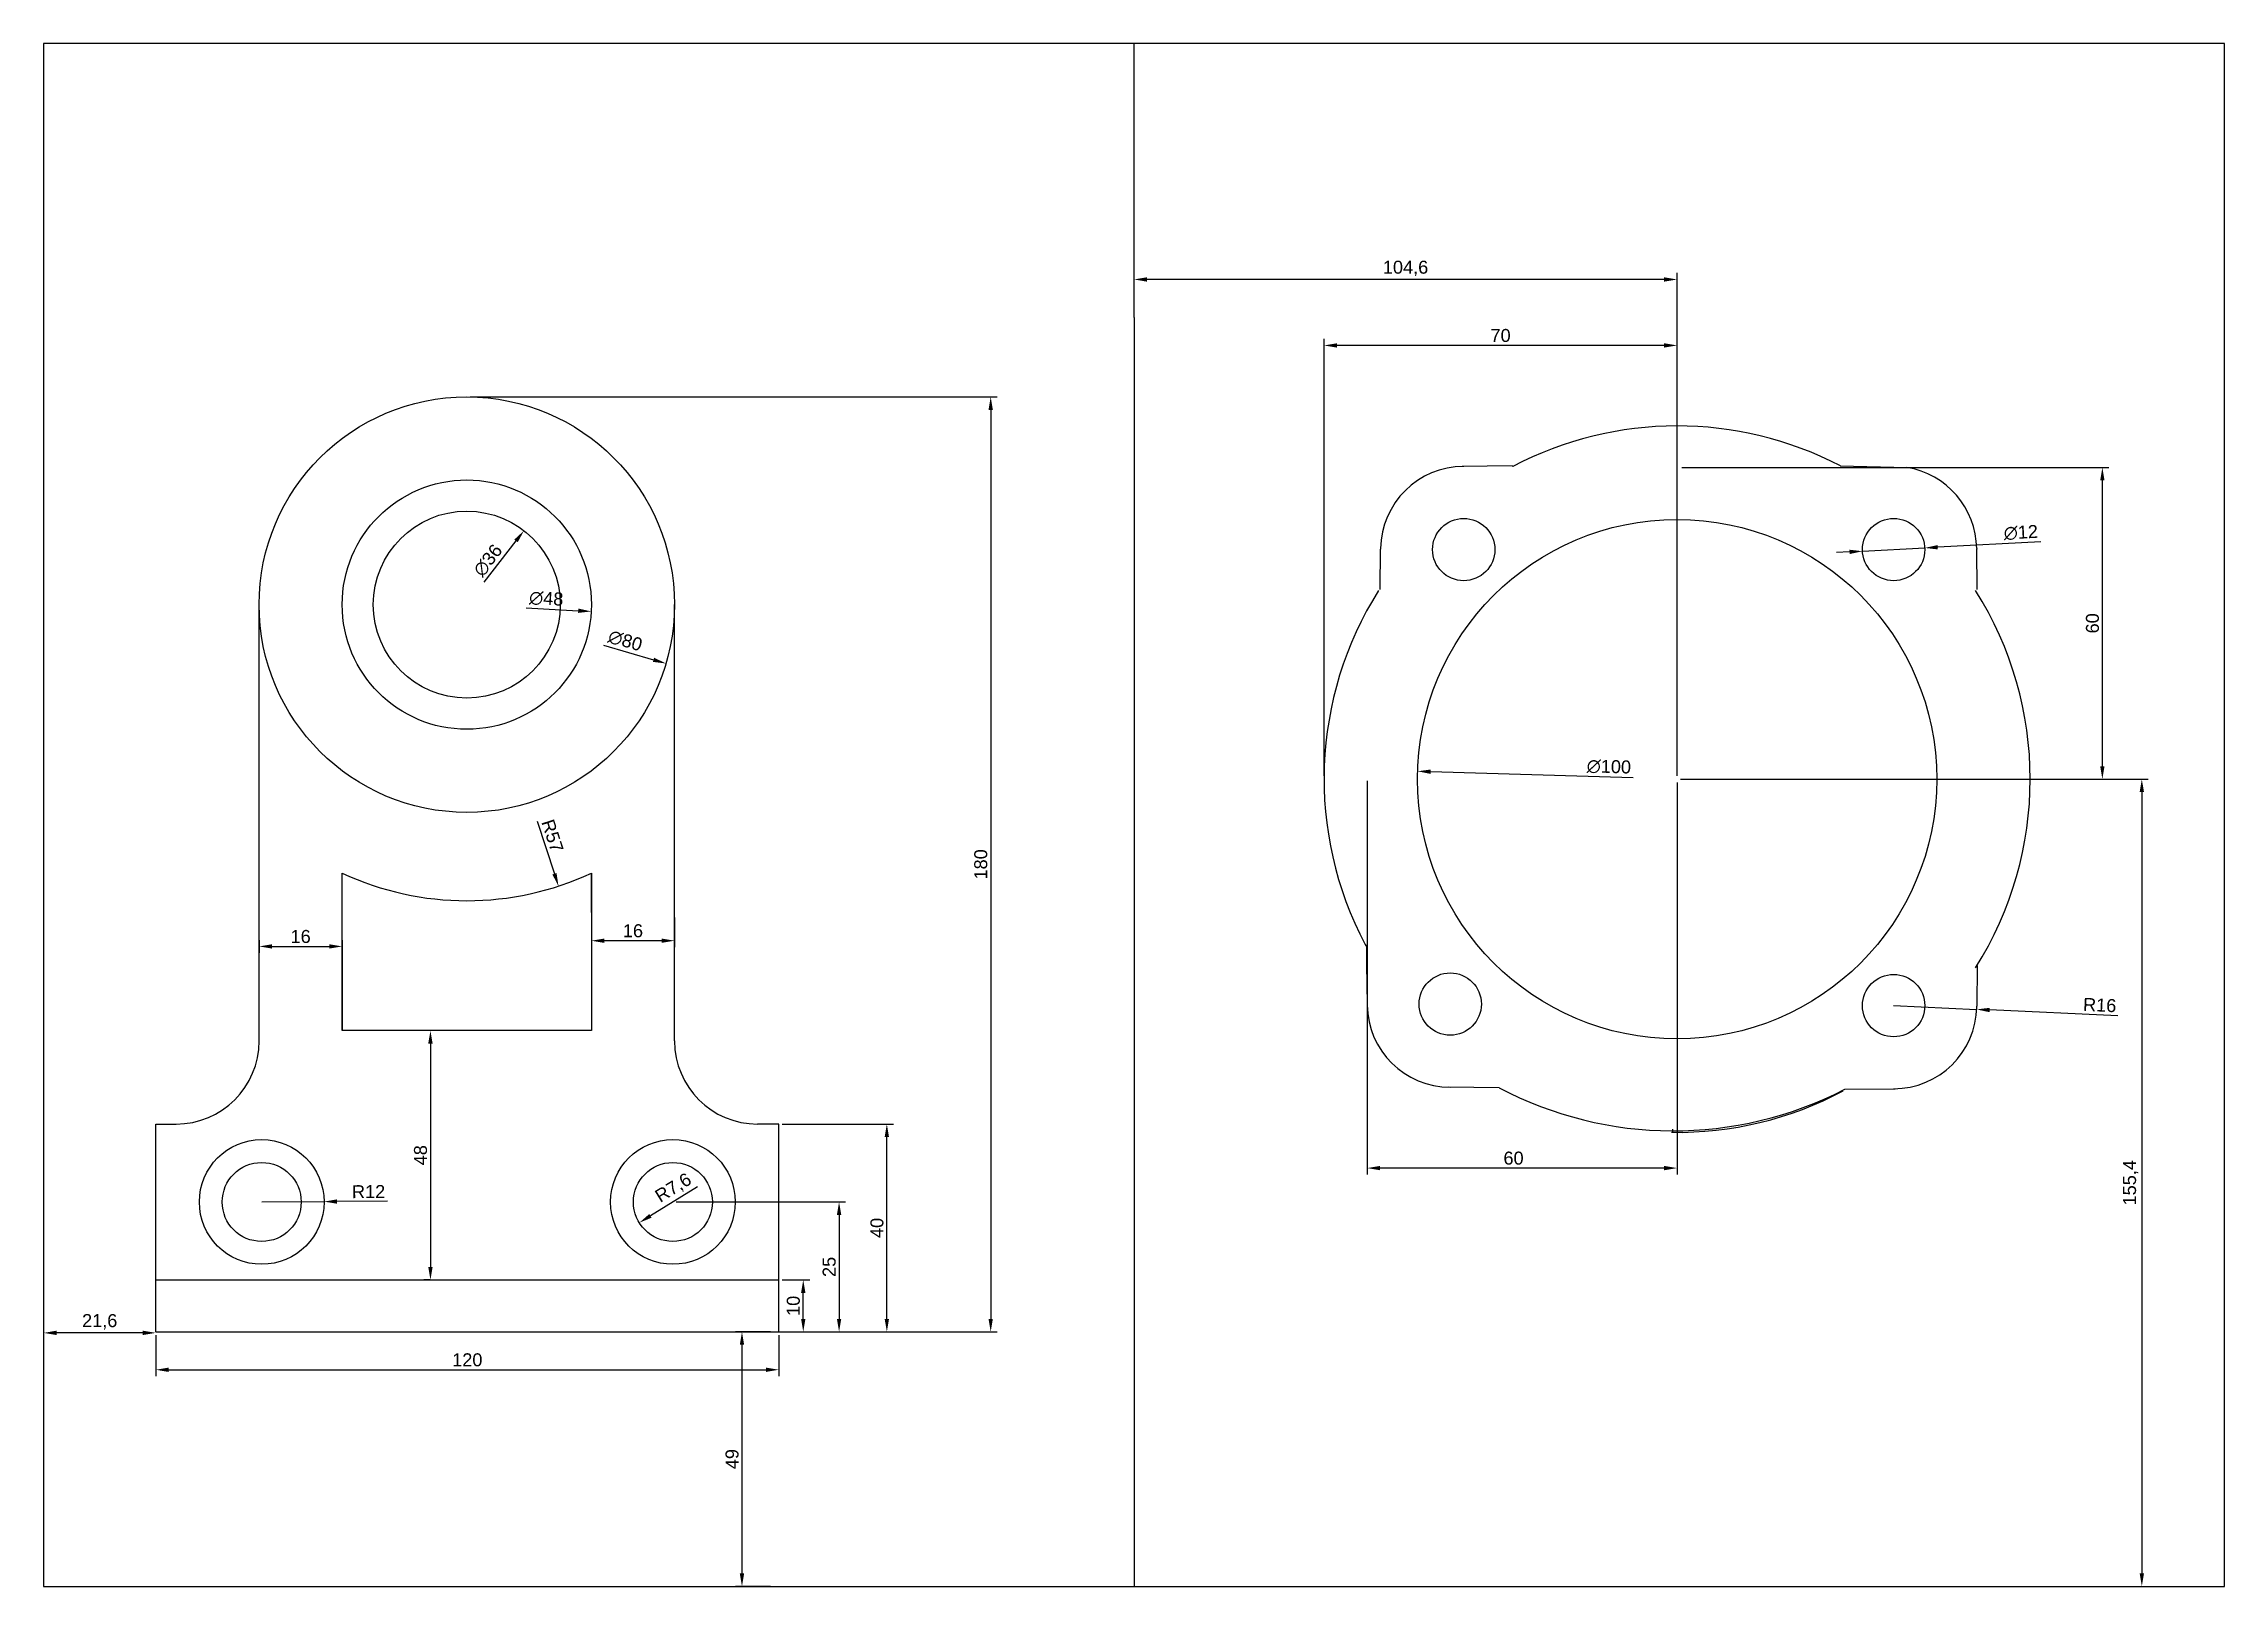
# Model space of a CAD drawing. Header units: millimetres. Extents: x 0 to 420, y 0 to 297.
import ezdxf

# ---------------------------------------------------------------- set-up
doc = ezdxf.new("R2010")
doc.units = ezdxf.units.MM
doc.styles.get("Standard").update_dxf_attribs({"font": 'arial.ttf'})
doc.dimstyles.new('ISO-25', dxfattribs={"dimtxt": 2.5, "dimasz": 2.5, "dimexe": 1.25, "dimexo": 0.625, "dimtad": 1, "dimtxsty": 'Standard', "dimcen": 2.5, "dimadec": 0, "dimazin": 0, "dimtfac": 1, "dimtmove": 0, "dimatfit": 3, "dimfxl": 1, "dimarcsym": 0})

# ---------------------------------------------------------------- blocks, each defined once
blk = doc.blocks.new('*D1')
at = {"color": 0, "lineweight": -2, "transparency": 16777216}
blk.add_line((107.83, 181.22), (117.47, 178.38), dxfattribs=at)
at = {"color": 0, "transparency": 16777216}
blk.add_solid([(117.58, 178.78), (117.35, 177.98), (119.86, 177.67)], dxfattribs=at)
at = {"layer": 'Defpoints', "color": 0, "transparency": 16777216}
for p in [(43.14, 200.33), (119.86, 177.67)]:
    blk.add_point(p, dxfattribs=at)
at = {"color": 0, "transparency": 16777216, "insert": (112.01, 182.05), "char_height": 2.5, "attachment_point": 5, "rotation": 343.55}
blk.add_mtext('∅80', dxfattribs=at)
blk = doc.blocks.new('*D2')
at = {"color": 0, "lineweight": -2, "transparency": 16777216}
blk.add_line((92.93, 188.37), (102.97, 187.82), dxfattribs=at)
at = {"color": 0, "transparency": 16777216}
blk.add_solid([(102.99, 188.24), (102.94, 187.41), (105.46, 187.69)], dxfattribs=at)
at = {"layer": 'Defpoints', "color": 0, "transparency": 16777216}
for p in [(57.54, 190.31), (105.46, 187.69)]:
    blk.add_point(p, dxfattribs=at)
at = {"color": 0, "transparency": 16777216, "insert": (96.81, 190.14), "char_height": 2.5, "attachment_point": 5, "rotation": 356.8636}
blk.add_mtext('∅48', dxfattribs=at)
blk = doc.blocks.new('*D3')
at = {"color": 0, "lineweight": -2, "transparency": 16777216}
blk.add_line((84.83, 193.31), (90.98, 201.26), dxfattribs=at)
at = {"color": 0, "transparency": 16777216}
blk.add_solid([(90.65, 201.52), (91.31, 201.01), (92.51, 203.24)], dxfattribs=at)
at = {"layer": 'Defpoints', "color": 0, "transparency": 16777216}
for p in [(92.51, 203.24), (70.49, 174.76)]:
    blk.add_point(p, dxfattribs=at)
at = {"color": 0, "transparency": 16777216, "insert": (85.58, 197.51), "char_height": 2.5, "attachment_point": 5, "rotation": 52.3058}
blk.add_mtext('∅36', dxfattribs=at)
blk = doc.blocks.new('*D4')
at = {"color": 0, "lineweight": -2, "transparency": 16777216}
blk.add_line((95.08, 147.33), (98.39, 137.18), dxfattribs=at)
at = {"color": 0, "transparency": 16777216}
blk.add_solid([(98.79, 137.31), (97.99, 137.05), (99.16, 134.81)], dxfattribs=at)
at = {"layer": 'Defpoints', "color": 0, "transparency": 16777216}
for p in [(81.5, 189), (99.16, 134.81)]:
    blk.add_point(p, dxfattribs=at)
at = {"color": 0, "transparency": 16777216, "insert": (98, 144.49), "char_height": 2.5, "attachment_point": 5, "rotation": 288.053}
blk.add_mtext('R57', dxfattribs=at)
blk = doc.blocks.new('*D5')
at = {"color": 0, "lineweight": -2, "transparency": 16777216}
for p, q in [((142.23, 59), (147.55, 59)), ((146.3, 51.5), (146.3, 56.5)), ((142.23, 49), (147.55, 49))]:
    blk.add_line(p, q, dxfattribs=at)
at = {"color": 0, "transparency": 16777216}
for points in [[(145.88, 56.5), (146.72, 56.5), (146.3, 59)], [(145.88, 51.5), (146.72, 51.5), (146.3, 49)]]:
    blk.add_solid(points, dxfattribs=at)
at = {"layer": 'Defpoints', "color": 0, "transparency": 16777216}
for p in [(141.6, 59), (146.3, 59), (141.6, 49)]:
    blk.add_point(p, dxfattribs=at)
at = {"color": 0, "transparency": 16777216, "insert": (144.4, 54), "char_height": 2.5, "attachment_point": 5, "rotation": 90}
blk.add_mtext('10', dxfattribs=at)
blk = doc.blocks.new('*D6')
at = {"color": 0, "lineweight": -2, "transparency": 16777216}
for p, q in [((142.23, 89), (163.65, 89)), ((162.4, 51.5), (162.4, 86.5)), ((142.23, 49), (163.65, 49))]:
    blk.add_line(p, q, dxfattribs=at)
at = {"color": 0, "transparency": 16777216}
for points in [[(161.98, 86.5), (162.82, 86.5), (162.4, 89)], [(161.98, 51.5), (162.82, 51.5), (162.4, 49)]]:
    blk.add_solid(points, dxfattribs=at)
at = {"layer": 'Defpoints', "color": 0, "transparency": 16777216}
for p in [(141.6, 89), (162.4, 89), (141.6, 49)]:
    blk.add_point(p, dxfattribs=at)
at = {"color": 0, "transparency": 16777216, "insert": (160.5, 69), "char_height": 2.5, "attachment_point": 5, "rotation": 90}
blk.add_mtext('40', dxfattribs=at)
blk = doc.blocks.new('*D7')
at = {"color": 0, "lineweight": -2, "transparency": 16777216}
for p, q in [((121.83, 74), (154.45, 74)), ((153.2, 71.5), (153.2, 51.5)), ((121.83, 49), (154.45, 49))]:
    blk.add_line(p, q, dxfattribs=at)
at = {"color": 0, "transparency": 16777216}
for points in [[(152.78, 71.5), (153.62, 71.5), (153.2, 74)], [(152.78, 51.5), (153.62, 51.5), (153.2, 49)]]:
    blk.add_solid(points, dxfattribs=at)
at = {"layer": 'Defpoints', "color": 0, "transparency": 16777216}
for p in [(121.2, 74), (121.2, 49), (153.2, 49)]:
    blk.add_point(p, dxfattribs=at)
at = {"color": 0, "transparency": 16777216, "insert": (151.3, 61.5), "char_height": 2.5, "attachment_point": 5, "rotation": 90}
blk.add_mtext('25', dxfattribs=at)
blk = doc.blocks.new('*D8')
at = {"color": 0, "lineweight": -2, "transparency": 16777216}
for p, q in [((21.6, 48.38), (21.6, 40.45)), ((141.6, 48.38), (141.6, 40.45)), ((24.1, 41.7), (139.1, 41.7))]:
    blk.add_line(p, q, dxfattribs=at)
at = {"color": 0, "transparency": 16777216}
for points in [[(24.1, 42.12), (24.1, 41.28), (21.6, 41.7)], [(139.1, 42.12), (139.1, 41.28), (141.6, 41.7)]]:
    blk.add_solid(points, dxfattribs=at)
at = {"layer": 'Defpoints', "color": 0, "transparency": 16777216}
for p in [(21.6, 49), (141.6, 49), (141.6, 41.7)]:
    blk.add_point(p, dxfattribs=at)
at = {"color": 0, "transparency": 16777216, "insert": (81.6, 43.6), "char_height": 2.5, "attachment_point": 5}
blk.add_mtext('120', dxfattribs=at)
blk = doc.blocks.new('*D9')
at = {"color": 0, "lineweight": -2, "transparency": 16777216}
for p, q in [((0, 48.38), (0, 47.55)), ((19.1, 48.8), (2.5, 48.8)), ((21.6, 48.38), (21.6, 47.55))]:
    blk.add_line(p, q, dxfattribs=at)
at = {"color": 0, "transparency": 16777216}
for points in [[(2.5, 49.22), (2.5, 48.38), (0, 48.8)], [(19.1, 49.22), (19.1, 48.38), (21.6, 48.8)]]:
    blk.add_solid(points, dxfattribs=at)
at = {"layer": 'Defpoints', "color": 0, "transparency": 16777216}
for p in [(0, 49), (0, 48.8), (21.6, 49)]:
    blk.add_point(p, dxfattribs=at)
at = {"color": 0, "transparency": 16777216, "insert": (10.8, 50.93), "char_height": 2.5, "attachment_point": 5}
blk.add_mtext('21,6', dxfattribs=at)
blk = doc.blocks.new('*D10')
at = {"color": 0, "lineweight": -2, "transparency": 16777216}
for p, q in [((139.98, 49), (133.25, 49)), ((134.5, 46.5), (134.5, 2.5)), ((139.98, 0), (133.25, 0))]:
    blk.add_line(p, q, dxfattribs=at)
at = {"color": 0, "transparency": 16777216}
for points in [[(134.08, 46.5), (134.92, 46.5), (134.5, 49)], [(134.08, 2.5), (134.92, 2.5), (134.5, 0)]]:
    blk.add_solid(points, dxfattribs=at)
at = {"layer": 'Defpoints', "color": 0, "transparency": 16777216}
for p in [(140.6, 49), (140.6, 0), (134.5, 0)]:
    blk.add_point(p, dxfattribs=at)
at = {"color": 0, "transparency": 16777216, "insert": (132.6, 24.5), "char_height": 2.5, "attachment_point": 5, "rotation": 90}
blk.add_mtext('49', dxfattribs=at)
blk = doc.blocks.new('*D11')
at = {"color": 0, "lineweight": -2, "transparency": 16777216}
for p, q in [((82.13, 229), (183.65, 229)), ((182.4, 226.5), (182.4, 51.5)), ((82.13, 49), (183.65, 49))]:
    blk.add_line(p, q, dxfattribs=at)
at = {"color": 0, "transparency": 16777216}
for points in [[(181.98, 226.5), (182.82, 226.5), (182.4, 229)], [(181.98, 51.5), (182.82, 51.5), (182.4, 49)]]:
    blk.add_solid(points, dxfattribs=at)
at = {"layer": 'Defpoints', "color": 0, "transparency": 16777216}
for p in [(81.5, 229), (81.5, 49), (182.4, 49)]:
    blk.add_point(p, dxfattribs=at)
at = {"color": 0, "transparency": 16777216, "insert": (180.5, 139), "char_height": 2.5, "attachment_point": 5, "rotation": 90}
blk.add_mtext('180', dxfattribs=at)
blk = doc.blocks.new('*D12')
at = {"color": 0, "lineweight": -2, "transparency": 16777216}
blk.add_line((125.96, 76.94), (116.86, 71.32), dxfattribs=at)
at = {"color": 0, "transparency": 16777216}
blk.add_solid([(116.64, 71.68), (117.08, 70.97), (114.73, 70.01)], dxfattribs=at)
at = {"layer": 'Defpoints', "color": 0, "transparency": 16777216}
for p in [(121.2, 74), (114.73, 70.01)]:
    blk.add_point(p, dxfattribs=at)
at = {"color": 0, "transparency": 16777216, "insert": (121.36, 76.6), "char_height": 2.5, "attachment_point": 5, "rotation": 31.6755}
blk.add_mtext('R7,6', dxfattribs=at)
blk = doc.blocks.new('*D13')
at = {"color": 0, "lineweight": -2, "transparency": 16777216}
for p, q in [((42, 74), (54, 74.07)), ((66.2, 74.14), (56.5, 74.08))]:
    blk.add_line(p, q, dxfattribs=at)
at = {"color": 0, "transparency": 16777216}
blk.add_solid([(56.5, 74.5), (56.5, 73.67), (54, 74.07)], dxfattribs=at)
at = {"layer": 'Defpoints', "color": 0, "transparency": 16777216}
for p in [(42, 74), (54, 74.07)]:
    blk.add_point(p, dxfattribs=at)
at = {"color": 0, "transparency": 16777216, "insert": (62.59, 76), "char_height": 2.5, "attachment_point": 5, "rotation": 0.3255}
blk.add_mtext('R12', dxfattribs=at)
blk = doc.blocks.new('*D14')
at = {"color": 0, "lineweight": -2, "transparency": 16777216}
for p, q in [((74.38, 107), (73.25, 107)), ((74.5, 104.5), (74.5, 61.5)), ((74.38, 59), (73.25, 59))]:
    blk.add_line(p, q, dxfattribs=at)
at = {"color": 0, "transparency": 16777216}
for points in [[(74.08, 104.5), (74.92, 104.5), (74.5, 107)], [(74.08, 61.5), (74.92, 61.5), (74.5, 59)]]:
    blk.add_solid(points, dxfattribs=at)
at = {"layer": 'Defpoints', "color": 0, "transparency": 16777216}
for p in [(75, 107), (74.5, 59), (75, 59)]:
    blk.add_point(p, dxfattribs=at)
at = {"color": 0, "transparency": 16777216, "insert": (72.6, 83), "char_height": 2.5, "attachment_point": 5, "rotation": 90}
blk.add_mtext('48', dxfattribs=at)
blk = doc.blocks.new('*D15')
at = {"color": 0, "lineweight": -2, "transparency": 16777216}
for p, q in [((105.5, 128.78), (105.5, 123.05)), ((121.5, 128.78), (121.5, 123.05)), ((119, 124.3), (108, 124.3))]:
    blk.add_line(p, q, dxfattribs=at)
at = {"color": 0, "transparency": 16777216}
for points in [[(108, 124.72), (108, 123.88), (105.5, 124.3)], [(119, 124.72), (119, 123.88), (121.5, 124.3)]]:
    blk.add_solid(points, dxfattribs=at)
at = {"layer": 'Defpoints', "color": 0, "transparency": 16777216}
for p in [(105.5, 129.4), (121.5, 129.4), (105.5, 124.3)]:
    blk.add_point(p, dxfattribs=at)
at = {"color": 0, "transparency": 16777216, "insert": (113.5, 126.2), "char_height": 2.5, "attachment_point": 5}
blk.add_mtext('16', dxfattribs=at)
blk = doc.blocks.new('*D16')
at = {"color": 0, "lineweight": -2, "transparency": 16777216}
for p, q in [((41.5, 124.38), (41.5, 121.95)), ((44, 123.2), (55, 123.2)), ((57.5, 124.38), (57.5, 121.95))]:
    blk.add_line(p, q, dxfattribs=at)
at = {"color": 0, "transparency": 16777216}
for points in [[(44, 123.62), (44, 122.78), (41.5, 123.2)], [(55, 123.62), (55, 122.78), (57.5, 123.2)]]:
    blk.add_solid(points, dxfattribs=at)
at = {"layer": 'Defpoints', "color": 0, "transparency": 16777216}
for p in [(41.5, 125), (57.5, 125), (57.5, 123.2)]:
    blk.add_point(p, dxfattribs=at)
at = {"color": 0, "transparency": 16777216, "insert": (49.5, 125.1), "char_height": 2.5, "attachment_point": 5}
blk.add_mtext('16', dxfattribs=at)
blk = doc.blocks.new('*D29')
at = {"color": 0, "lineweight": -2, "transparency": 16777216}
for p, q in [((315.53, 215.4), (397.75, 215.4)), ((396.5, 157.9), (396.5, 212.9)), ((315.23, 155.4), (397.75, 155.4))]:
    blk.add_line(p, q, dxfattribs=at)
at = {"color": 0, "transparency": 16777216}
for points in [[(396.08, 212.9), (396.92, 212.9), (396.5, 215.4)], [(396.08, 157.9), (396.92, 157.9), (396.5, 155.4)]]:
    blk.add_solid(points, dxfattribs=at)
at = {"layer": 'Defpoints', "color": 0, "transparency": 16777216}
for p in [(314.9, 215.4), (396.5, 215.4), (314.6, 155.4)]:
    blk.add_point(p, dxfattribs=at)
at = {"color": 0, "transparency": 16777216, "insert": (394.6, 185.4), "char_height": 2.5, "attachment_point": 5, "rotation": 90}
blk.add_mtext('60', dxfattribs=at)
blk = doc.blocks.new('*D30')
at = {"color": 0, "lineweight": -2, "transparency": 16777216}
for p, q in [((254.9, 155.07), (254.9, 79.28)), ((314.6, 154.78), (314.6, 79.28)), ((312.1, 80.53), (257.4, 80.53))]:
    blk.add_line(p, q, dxfattribs=at)
at = {"color": 0, "transparency": 16777216}
for points in [[(257.4, 80.94), (257.4, 80.11), (254.9, 80.53)], [(312.1, 80.94), (312.1, 80.11), (314.6, 80.53)]]:
    blk.add_solid(points, dxfattribs=at)
at = {"layer": 'Defpoints', "color": 0, "transparency": 16777216}
for p in [(254.9, 155.7), (314.6, 155.4), (254.9, 80.53)]:
    blk.add_point(p, dxfattribs=at)
at = {"color": 0, "transparency": 16777216, "insert": (279.7, 82.43), "char_height": 2.5, "attachment_point": 5}
blk.add_mtext('       60', dxfattribs=at)
blk = doc.blocks.new('*D31')
at = {"color": 0, "lineweight": -2, "transparency": 16777216}
for p, q in [((210, 244.93), (210, 252.85)), ((314.6, 156.03), (314.6, 252.85)), ((312.1, 251.6), (212.5, 251.6))]:
    blk.add_line(p, q, dxfattribs=at)
at = {"color": 0, "transparency": 16777216}
for points in [[(212.5, 252.02), (212.5, 251.18), (210, 251.6)], [(312.1, 252.02), (312.1, 251.18), (314.6, 251.6)]]:
    blk.add_solid(points, dxfattribs=at)
at = {"layer": 'Defpoints', "color": 0, "transparency": 16777216}
for p in [(210, 251.6), (210, 244.3), (314.6, 155.4)]:
    blk.add_point(p, dxfattribs=at)
at = {"color": 0, "transparency": 16777216, "insert": (262.3, 253.73), "char_height": 2.5, "attachment_point": 5}
blk.add_mtext('104,6', dxfattribs=at)
blk = doc.blocks.new('*D32')
at = {"color": 0, "lineweight": -2, "transparency": 16777216}
for p, q in [((315.23, 155.4), (405.35, 155.4)), ((404.1, 152.9), (404.1, 2.5)), ((315.23, 0), (405.35, 0))]:
    blk.add_line(p, q, dxfattribs=at)
at = {"color": 0, "transparency": 16777216}
for points in [[(403.68, 152.9), (404.52, 152.9), (404.1, 155.4)], [(403.68, 2.5), (404.52, 2.5), (404.1, 0)]]:
    blk.add_solid(points, dxfattribs=at)
at = {"layer": 'Defpoints', "color": 0, "transparency": 16777216}
for p in [(314.6, 155.4), (314.6, 0), (404.1, 0)]:
    blk.add_point(p, dxfattribs=at)
at = {"color": 0, "transparency": 16777216, "insert": (401.97, 77.7), "char_height": 2.5, "attachment_point": 5, "rotation": 90}
blk.add_mtext('155,4', dxfattribs=at)
blk = doc.blocks.new('*D33')
at = {"color": 0, "lineweight": -2, "transparency": 16777216}
for p, q in [((347.81, 199.15), (345.32, 199.02)), ((350.31, 199.28), (362.29, 199.92)), ((384.66, 201.1), (364.79, 200.05))]:
    blk.add_line(p, q, dxfattribs=at)
at = {"color": 0, "transparency": 16777216}
for points in [[(347.79, 199.57), (347.83, 198.74), (350.31, 199.28)], [(364.77, 200.46), (364.81, 199.63), (362.29, 199.92)]]:
    blk.add_solid(points, dxfattribs=at)
at = {"layer": 'Defpoints', "color": 0, "transparency": 16777216}
for p in [(350.31, 199.28), (362.29, 199.92)]:
    blk.add_point(p, dxfattribs=at)
at = {"color": 0, "transparency": 16777216, "insert": (380.8, 202.87), "char_height": 2.5, "attachment_point": 5, "rotation": 3.025}
blk.add_mtext('∅12', dxfattribs=at)
blk = doc.blocks.new('*D34')
at = {"color": 0, "lineweight": -2, "transparency": 16777216}
for p, q in [((356.3, 111.8), (372.28, 111.07)), ((399.51, 109.84), (374.78, 110.96))]:
    blk.add_line(p, q, dxfattribs=at)
at = {"color": 0, "transparency": 16777216}
blk.add_solid([(374.8, 111.38), (374.76, 110.54), (372.28, 111.07)], dxfattribs=at)
at = {"layer": 'Defpoints', "color": 0, "transparency": 16777216}
for p in [(356.3, 111.8), (372.28, 111.07)]:
    blk.add_point(p, dxfattribs=at)
at = {"color": 0, "transparency": 16777216, "insert": (395.99, 111.9), "char_height": 2.5, "attachment_point": 5, "rotation": 357.3974}
blk.add_mtext('R16', dxfattribs=at)
blk = doc.blocks.new('*D35')
at = {"color": 0, "lineweight": -2, "transparency": 16777216}
blk.add_line((306.14, 155.66), (267.12, 156.84), dxfattribs=at)
at = {"color": 0, "transparency": 16777216}
blk.add_solid([(267.13, 157.26), (267.11, 156.42), (264.62, 156.91)], dxfattribs=at)
at = {"layer": 'Defpoints', "color": 0, "transparency": 16777216}
for p in [(264.62, 156.91), (364.58, 153.89)]:
    blk.add_point(p, dxfattribs=at)
at = {"color": 0, "transparency": 16777216, "insert": (301.46, 157.77), "char_height": 2.5, "attachment_point": 5, "rotation": 358.2643}
blk.add_mtext('∅100', dxfattribs=at)
blk = doc.blocks.new('*D36')
at = {"color": 0, "lineweight": -2, "transparency": 16777216}
for p, q in [((246.6, 156.03), (246.6, 240.15)), ((314.6, 156.03), (314.6, 240.15)), ((312.1, 238.9), (249.1, 238.9))]:
    blk.add_line(p, q, dxfattribs=at)
at = {"color": 0, "transparency": 16777216}
for points in [[(249.1, 239.32), (249.1, 238.48), (246.6, 238.9)], [(312.1, 239.32), (312.1, 238.48), (314.6, 238.9)]]:
    blk.add_solid(points, dxfattribs=at)
at = {"layer": 'Defpoints', "color": 0, "transparency": 16777216}
for p in [(246.6, 238.9), (246.6, 155.4), (314.6, 155.4)]:
    blk.add_point(p, dxfattribs=at)
at = {"color": 0, "transparency": 16777216, "insert": (280.6, 240.8), "char_height": 2.5, "attachment_point": 5}
blk.add_mtext('70', dxfattribs=at)

msp = doc.modelspace()

# ---------------------------------------------------------------- linework, layer by layer
for p, q in [((210, 244.3), (210, 297)), ((210, 244.3), (210, 0)), ((282.851, 215.699), (273.2, 215.6)), ((282.99, 215.607), (282.851, 215.699)), ((346, 215.7), (358.9, 215.4)), ((257.4, 191.9), (257.5, 199.7)), ((257.5, 199.8), (257.5, 199.7)), ((372.3, 199.8), (372.3, 199.7)), ((372.4, 191.9), (372.3, 199.7)), ((41.5, 105), (41.5, 189)), ((121.5, 105), (121.5, 189)), ((57.5, 107), (57.5, 137.299)), ((105.5, 129.7), (105.5, 137.299)), ((105.5, 137.299), (105.5, 107)), ((57.5, 123.2), (57.5, 107)), ((254.5, 123.6), (254.8, 123.2)), ((254.8, 123.2), (254.8, 119.7)), ((254.8, 119.8), (254.9, 112)), ((372.4, 119.5), (372.3, 111.7)), ((372.3, 111.6), (372.3, 111.7)), ((105.5, 107), (57.5, 107)), ((280.3, 96), (270.6, 96.1)), ((346.9, 95.7), (356.6, 95.8)), ((21.6, 59), (21.6, 89)), ((21.6, 89), (25.5, 89)), ((141.6, 89), (137.5, 89)), ((141.6, 59), (141.6, 89)), ((313.8, 87.3), (313.8, 88)), ((21.6, 49), (21.6, 59)), ((21.6, 59), (141.6, 59)), ((141.6, 49), (141.6, 59)), ((21.6, 49), (141.6, 49))]:
    msp.add_line(p, q)
msp.add_lwpolyline([(0, 0), (420, 0), (420, 297), (0, 297)], close=True)
for centre, radius in [((81.5, 189), 40), ((81.5, 189), 24), ((81.5, 189), 18), ((314.6, 155.4), 50), ((314.6, 155.4), 50), ((314.6, 155.4), 50), ((314.6, 155.4), 50), ((273.5, 199.6), 6), ((356.3, 199.6), 6), ((270.9, 112.1), 6), ((356.3, 111.8), 6), ((42, 74), 12), ((121.2, 74), 12), ((42, 74), 7.6), ((121.2, 74), 7.6)]:
    msp.add_circle(centre, radius)
for centre, radius, start, end in [((314.6, 155.4), 68, 62.46077, 117.70047), ((314.6, 155.4), 68, 62.46077, 117.70047), ((314.6, 155.4), 68, 62.46077, 117.70047), ((273.5, 199.6), 16, 90, 179.28378), ((356.3, 199.6), 16, 0.71622, 80.97973), ((314.6, 155.4), 68, 147.73293, 207.89291), ((314.6, 155.4), 68, 147.73293, 207.89291), ((314.6, 155.4), 68, 147.73293, 207.89291), ((314.6, 155.4), 68, 147.73293, 207.89291), ((314.6, 155.4), 68, 327.73293, 32.26707), ((314.6, 155.4), 68, 327.73293, 32.26707), ((314.6, 155.4), 68, 327.73293, 32.26707), ((314.6, 155.4), 68, 327.73293, 32.26707), ((81.5, 189), 57, 245.09894, 294.90106), ((270.9, 112.1), 16, 180.71622, 270), ((356.3, 111.8), 16, 270, 359.28378), ((25.5, 105), 16, 270, 0), ((137.5, 105), 16, 180, 270), ((313.888, 159.749), 72.056, 242.2162, 297.26763), ((314.6, 155.4), 68, 269.07312, 298.07249), ((314.6, 155.4), 68, 269.07312, 298.07249), ((314.6, 155.4), 68, 269.07312, 298.07249)]:
    msp.add_arc(centre, radius, start, end)

# ---------------------------------------------------------------- dimensions: what is measured, and where the dimension line sits
for base, p1, p2, picture, middle in [((210, 251.6), (314.6, 155.4), (210, 244.3), '*D31', (262.3, 253.727)), ((57.5, 123.2), (41.5, 125), (57.5, 125), '*D16', (49.5, 125.101)), ((0, 48.8), (21.6, 49), (0, 49), '*D9', (10.8, 50.927)), ((141.6, 41.7), (21.6, 49), (141.6, 49), '*D8', (81.6, 43.601))]:
    dim = msp.add_linear_dim(base=base, p1=p1, p2=p2, dimstyle='ISO-25')
    dim.commit()
    dim.dimension.update_dxf_attribs({"geometry": picture, "text_midpoint": middle})
dim = msp.add_linear_dim(base=(246.6, 238.9), p1=(314.6, 155.4), p2=(246.6, 155.4), text='70', dimstyle='ISO-25')
dim.commit()
dim.dimension.update_dxf_attribs({"geometry": '*D36', "text_midpoint": (280.6, 240.801)})
for base, p1, p2, picture, middle in [((182.4, 49), (81.5, 229), (81.5, 49), '*D11', (180.499, 139)), ((396.5, 215.4), (314.6, 155.4), (314.9, 215.4), '*D29', (394.599, 185.4)), ((404.1, 0), (314.6, 155.4), (314.6, 0), '*D32', (401.973, 77.7)), ((74.5, 59), (75, 107), (75, 59), '*D14', (72.599, 83)), ((134.5, 0), (140.6, 49), (140.6, 0), '*D10', (132.599, 24.5))]:
    dim = msp.add_linear_dim(base=base, p1=p1, p2=p2, angle=90, dimstyle='ISO-25')
    dim.commit()
    dim.dimension.update_dxf_attribs({"geometry": picture, "text_midpoint": middle})
for p1, p2, picture, middle in [((70.494, 174.757), (92.506, 203.243), '*D3', (87.141, 196.3)), ((350.308, 199.283), (362.292, 199.917), '*D33', (380.9, 200.9)), ((43.137, 200.327), (119.863, 177.673), '*D1', (111.45, 180.157)), ((57.536, 190.313), (105.464, 187.687), '*D2', (96.699, 188.167)), ((364.577, 153.886), (264.623, 156.914), '*D35', (301.4, 155.8))]:
    dim = msp.add_diameter_dim_2p(p1=p1, p2=p2, dimstyle='ISO-25')
    dim.commit()
    dim.dimension.update_dxf_attribs({"geometry": picture, "text_midpoint": middle, "dimtype": 163})
for center, mpoint, picture, middle in [((81.5, 189), (99.164, 134.806), '*D4', (96.2, 143.9)), ((356.3, 111.8), (372.283, 111.073), '*D34', (395.9, 110)), ((121.2, 74), (114.732, 70.009), '*D12', (122.473, 74.786))]:
    dim = msp.add_radius_dim(center=center, mpoint=mpoint, dimstyle='ISO-25')
    dim.commit()
    dim.dimension.update_dxf_attribs({"geometry": picture, "text_midpoint": middle, "dimtype": 164})
dim = msp.add_linear_dim(base=(254.9, 80.527), p1=(314.6, 155.4), p2=(254.9, 155.7), text='       60', dimstyle='ISO-25')
dim.commit()
dim.dimension.update_dxf_attribs({"geometry": '*D30', "text_midpoint": (279.7, 80.527), "dimtype": 160})
dim = msp.add_linear_dim(base=(105.5, 124.3), p1=(121.5, 129.4), p2=(105.5, 129.4), dimstyle='ISO-25')
dim.commit()
dim.dimension.update_dxf_attribs({"geometry": '*D15', "text_midpoint": (113.5, 124.3), "dimtype": 160})
for base, p1, p2, picture, middle in [((162.4, 89), (141.6, 49), (141.6, 89), '*D6', (162.4, 69)), ((153.2, 49), (121.2, 74), (121.2, 49), '*D7', (153.2, 61.5)), ((146.3, 59), (141.6, 49), (141.6, 59), '*D5', (146.3, 54))]:
    dim = msp.add_linear_dim(base=base, p1=p1, p2=p2, angle=90, dimstyle='ISO-25')
    dim.commit()
    dim.dimension.update_dxf_attribs({"geometry": picture, "text_midpoint": middle, "dimtype": 160})
dim = msp.add_radius_dim(center=(42, 74), mpoint=(54, 74.068), dimstyle='ISO-25')
dim.commit()
dim.dimension.update_dxf_attribs({"geometry": '*D13', "text_midpoint": (62.588, 75.997)})

doc.saveas('drawing.dxf')
